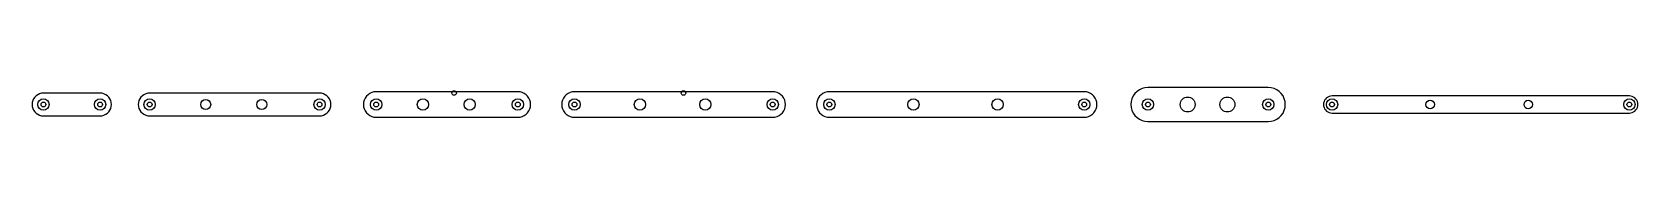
# Model space of a CAD drawing. Header units: metres. Extents: x -8 to 1126, y -12 to 12.
import ezdxf

# ---------------------------------------------------------------- set-up
doc = ezdxf.new("R2010")
doc.units = ezdxf.units.M

msp = doc.modelspace()

# ---------------------------------------------------------------- linework, layer by layer
at = {"layer": 'foot_85_BEARING_A'}
msp.add_circle((780, 0), 4, dxfattribs=at)
at = {"layer": 'foot_85_BEARING_B'}
msp.add_circle((865, 0), 4, dxfattribs=at)
at = {"layer": 'foot_85_LIGHTENING'}
for centre in [(808.05, 0), (836.1, 0)]:
    msp.add_circle(centre, 5.28, dxfattribs=at)
at = {"layer": 'foot_85_M3_A'}
msp.add_circle((780, 0), 1.7, dxfattribs=at)
at = {"layer": 'foot_85_M3_B'}
msp.add_circle((865, 0), 1.7, dxfattribs=at)
at = {"layer": 'foot_85_OUTLINE'}
for p, q in [((777.916, 11.818), (775.896, 11.276)), ((780, 12), (777.916, 11.818)), ((865, 12), (780, 12)), ((867.084, 11.818), (865, 12)), ((869.104, 11.276), (867.084, 11.818)), ((768.182, 2.084), (768, 0)), ((768, 0), (768.182, -2.084)), ((768.724, 4.104), (768.182, 2.084)), ((769.608, 6), (768.724, 4.104)), ((770.807, 7.713), (769.608, 6)), ((772.287, 9.193), (770.807, 7.713)), ((774, 10.392), (772.287, 9.193)), ((775.896, 11.276), (774, 10.392)), ((871, 10.392), (869.104, 11.276)), ((872.713, 9.193), (871, 10.392)), ((874.193, 7.713), (872.713, 9.193)), ((875.392, 6), (874.193, 7.713)), ((876.276, 4.104), (875.392, 6)), ((876.818, 2.084), (876.276, 4.104)), ((877, 0), (876.818, 2.084)), ((876.818, -2.084), (877, 0)), ((768.182, -2.084), (768.724, -4.104)), ((768.724, -4.104), (769.608, -6)), ((769.608, -6), (770.807, -7.713)), ((770.807, -7.713), (772.287, -9.193)), ((772.287, -9.193), (774, -10.392)), ((774, -10.392), (775.896, -11.276)), ((775.896, -11.276), (777.916, -11.818)), ((867.084, -11.818), (869.104, -11.276)), ((869.104, -11.276), (871, -10.392)), ((871, -10.392), (872.713, -9.193)), ((872.713, -9.193), (874.193, -7.713)), ((874.193, -7.713), (875.392, -6)), ((875.392, -6), (876.276, -4.104)), ((876.276, -4.104), (876.818, -2.084)), ((777.916, -11.818), (780, -12)), ((780, -12), (865, -12)), ((865, -12), (867.084, -11.818))]:
    msp.add_line(p, q, dxfattribs=at)
at = {"layer": 'L1_crank_40_BEARING_A'}
msp.add_circle((0, 0), 4, dxfattribs=at)
at = {"layer": 'L1_crank_40_BEARING_B'}
msp.add_circle((40, 0), 4, dxfattribs=at)
at = {"layer": 'L1_crank_40_M3_A'}
msp.add_circle((0, 0), 1.7, dxfattribs=at)
at = {"layer": 'L1_crank_40_M3_B'}
msp.add_circle((40, 0), 1.7, dxfattribs=at)
at = {"layer": 'L1_crank_40_OUTLINE'}
for p, q in [((-7.878, 1.389), (-8, 0)), ((-8, 0), (-7.878, -1.389)), ((-7.518, 2.736), (-7.878, 1.389)), ((-6.928, 4), (-7.518, 2.736)), ((-6.128, 5.142), (-6.928, 4)), ((-5.142, 6.128), (-6.128, 5.142)), ((-4, 6.928), (-5.142, 6.128)), ((-2.736, 7.518), (-4, 6.928)), ((-1.389, 7.878), (-2.736, 7.518)), ((0, 8), (-1.389, 7.878)), ((40, 8), (0, 8)), ((41.389, 7.878), (40, 8)), ((42.736, 7.518), (41.389, 7.878)), ((44, 6.928), (42.736, 7.518)), ((45.142, 6.128), (44, 6.928)), ((46.128, 5.142), (45.142, 6.128)), ((46.928, 4), (46.128, 5.142)), ((47.518, 2.736), (46.928, 4)), ((47.878, 1.389), (47.518, 2.736)), ((48, 0), (47.878, 1.389)), ((47.878, -1.389), (48, 0)), ((-7.878, -1.389), (-7.518, -2.736)), ((-7.518, -2.736), (-6.928, -4)), ((-6.928, -4), (-6.128, -5.142)), ((-6.128, -5.142), (-5.142, -6.128)), ((-5.142, -6.128), (-4, -6.928)), ((-4, -6.928), (-2.736, -7.518)), ((-2.736, -7.518), (-1.389, -7.878)), ((-1.389, -7.878), (0, -8)), ((0, -8), (40, -8)), ((40, -8), (41.389, -7.878)), ((41.389, -7.878), (42.736, -7.518)), ((42.736, -7.518), (44, -6.928)), ((44, -6.928), (45.142, -6.128)), ((45.142, -6.128), (46.128, -5.142)), ((46.128, -5.142), (46.928, -4)), ((46.928, -4), (47.518, -2.736)), ((47.518, -2.736), (47.878, -1.389))]:
    msp.add_line(p, q, dxfattribs=at)
at = {"layer": 'L2_coupler_120_BEARING_A'}
msp.add_circle((75, 0), 4, dxfattribs=at)
at = {"layer": 'L2_coupler_120_BEARING_B'}
msp.add_circle((195, 0), 4, dxfattribs=at)
at = {"layer": 'L2_coupler_120_LIGHTENING'}
for centre in [(114.6, 0), (154.2, 0)]:
    msp.add_circle(centre, 3.52, dxfattribs=at)
at = {"layer": 'L2_coupler_120_M3_A'}
msp.add_circle((75, 0), 1.7, dxfattribs=at)
at = {"layer": 'L2_coupler_120_M3_B'}
msp.add_circle((195, 0), 1.7, dxfattribs=at)
at = {"layer": 'L2_coupler_120_OUTLINE'}
for p, q in [((67.122, 1.389), (67, 0)), ((67, 0), (67.122, -1.389)), ((67.482, 2.736), (67.122, 1.389)), ((68.072, 4), (67.482, 2.736)), ((68.872, 5.142), (68.072, 4)), ((69.858, 6.128), (68.872, 5.142)), ((71, 6.928), (69.858, 6.128)), ((72.264, 7.518), (71, 6.928)), ((73.611, 7.878), (72.264, 7.518)), ((75, 8), (73.611, 7.878)), ((195, 8), (75, 8)), ((196.389, 7.878), (195, 8)), ((197.736, 7.518), (196.389, 7.878)), ((199, 6.928), (197.736, 7.518)), ((200.142, 6.128), (199, 6.928)), ((201.128, 5.142), (200.142, 6.128)), ((201.928, 4), (201.128, 5.142)), ((202.518, 2.736), (201.928, 4)), ((202.878, 1.389), (202.518, 2.736)), ((203, 0), (202.878, 1.389)), ((202.878, -1.389), (203, 0)), ((67.122, -1.389), (67.482, -2.736)), ((67.482, -2.736), (68.072, -4)), ((68.072, -4), (68.872, -5.142)), ((68.872, -5.142), (69.858, -6.128)), ((69.858, -6.128), (71, -6.928)), ((71, -6.928), (72.264, -7.518)), ((72.264, -7.518), (73.611, -7.878)), ((73.611, -7.878), (75, -8)), ((75, -8), (195, -8)), ((195, -8), (196.389, -7.878)), ((196.389, -7.878), (197.736, -7.518)), ((197.736, -7.518), (199, -6.928)), ((199, -6.928), (200.142, -6.128)), ((200.142, -6.128), (201.128, -5.142)), ((201.128, -5.142), (201.928, -4)), ((201.928, -4), (202.518, -2.736)), ((202.518, -2.736), (202.878, -1.389))]:
    msp.add_line(p, q, dxfattribs=at)
at = {"layer": 'L3_thigh_100_BEARING_A'}
msp.add_circle((235, 0), 4, dxfattribs=at)
at = {"layer": 'L3_thigh_100_BEARING_B'}
msp.add_circle((335, 0), 4, dxfattribs=at)
at = {"layer": 'L3_thigh_100_LIGHTENING'}
for centre in [(268, 0), (301, 0)]:
    msp.add_circle(centre, 3.96, dxfattribs=at)
at = {"layer": 'L3_thigh_100_M3_A'}
msp.add_circle((235, 0), 1.7, dxfattribs=at)
at = {"layer": 'L3_thigh_100_M3_B'}
msp.add_circle((335, 0), 1.7, dxfattribs=at)
at = {"layer": 'L3_thigh_100_OUTLINE'}
for p, q in [((226.137, 1.563), (226, 0)), ((226, 0), (226.137, -1.563)), ((226.543, 3.078), (226.137, 1.563)), ((227.206, 4.5), (226.543, 3.078)), ((228.106, 5.785), (227.206, 4.5)), ((229.215, 6.894), (228.106, 5.785)), ((230.5, 7.794), (229.215, 6.894)), ((231.922, 8.457), (230.5, 7.794)), ((233.437, 8.863), (231.922, 8.457)), ((235, 9), (233.437, 8.863)), ((335, 9), (235, 9)), ((336.563, 8.863), (335, 9)), ((338.078, 8.457), (336.563, 8.863)), ((339.5, 7.794), (338.078, 8.457)), ((340.785, 6.894), (339.5, 7.794)), ((341.894, 5.785), (340.785, 6.894)), ((342.794, 4.5), (341.894, 5.785)), ((343.457, 3.078), (342.794, 4.5)), ((343.863, 1.563), (343.457, 3.078)), ((344, 0), (343.863, 1.563)), ((343.863, -1.563), (344, 0)), ((226.137, -1.563), (226.543, -3.078)), ((226.543, -3.078), (227.206, -4.5)), ((227.206, -4.5), (228.106, -5.785)), ((228.106, -5.785), (229.215, -6.894)), ((229.215, -6.894), (230.5, -7.794)), ((230.5, -7.794), (231.922, -8.457)), ((231.922, -8.457), (233.437, -8.863)), ((233.437, -8.863), (235, -9)), ((235, -9), (335, -9)), ((335, -9), (336.563, -8.863)), ((336.563, -8.863), (338.078, -8.457)), ((338.078, -8.457), (339.5, -7.794)), ((339.5, -7.794), (340.785, -6.894)), ((340.785, -6.894), (341.894, -5.785)), ((341.894, -5.785), (342.794, -4.5)), ((342.794, -4.5), (343.457, -3.078)), ((343.457, -3.078), (343.863, -1.563))]:
    msp.add_line(p, q, dxfattribs=at)
at = {"layer": 'L3_thigh_100_TENDON_HOOK'}
msp.add_circle((290, 8.1), 1.6, dxfattribs=at)
at = {"layer": 'L4_shank_140_BEARING_A'}
msp.add_circle((375, 0), 4, dxfattribs=at)
at = {"layer": 'L4_shank_140_BEARING_B'}
msp.add_circle((515, 0), 4, dxfattribs=at)
at = {"layer": 'L4_shank_140_LIGHTENING'}
for centre in [(421.2, 0), (467.4, 0)]:
    msp.add_circle(centre, 3.96, dxfattribs=at)
at = {"layer": 'L4_shank_140_M3_A'}
msp.add_circle((375, 0), 1.7, dxfattribs=at)
at = {"layer": 'L4_shank_140_M3_B'}
msp.add_circle((515, 0), 1.7, dxfattribs=at)
at = {"layer": 'L4_shank_140_OUTLINE'}
for p, q in [((366.137, 1.563), (366, 0)), ((366, 0), (366.137, -1.563)), ((366.543, 3.078), (366.137, 1.563)), ((367.206, 4.5), (366.543, 3.078)), ((368.106, 5.785), (367.206, 4.5)), ((369.215, 6.894), (368.106, 5.785)), ((370.5, 7.794), (369.215, 6.894)), ((371.922, 8.457), (370.5, 7.794)), ((373.437, 8.863), (371.922, 8.457)), ((375, 9), (373.437, 8.863)), ((515, 9), (375, 9)), ((516.563, 8.863), (515, 9)), ((518.078, 8.457), (516.563, 8.863)), ((519.5, 7.794), (518.078, 8.457)), ((520.785, 6.894), (519.5, 7.794)), ((521.894, 5.785), (520.785, 6.894)), ((522.794, 4.5), (521.894, 5.785)), ((523.457, 3.078), (522.794, 4.5)), ((523.863, 1.563), (523.457, 3.078)), ((524, 0), (523.863, 1.563)), ((523.863, -1.563), (524, 0)), ((366.137, -1.563), (366.543, -3.078)), ((366.543, -3.078), (367.206, -4.5)), ((367.206, -4.5), (368.106, -5.785)), ((368.106, -5.785), (369.215, -6.894)), ((369.215, -6.894), (370.5, -7.794)), ((370.5, -7.794), (371.922, -8.457)), ((371.922, -8.457), (373.437, -8.863)), ((373.437, -8.863), (375, -9)), ((375, -9), (515, -9)), ((515, -9), (516.563, -8.863)), ((516.563, -8.863), (518.078, -8.457)), ((518.078, -8.457), (519.5, -7.794)), ((519.5, -7.794), (520.785, -6.894)), ((520.785, -6.894), (521.894, -5.785)), ((521.894, -5.785), (522.794, -4.5)), ((522.794, -4.5), (523.457, -3.078)), ((523.457, -3.078), (523.863, -1.563))]:
    msp.add_line(p, q, dxfattribs=at)
at = {"layer": 'L4_shank_140_TENDON_HOOK'}
msp.add_circle((452, 8.1), 1.6, dxfattribs=at)
at = {"layer": 'L5_rear_rocker_180_BEARING_A'}
msp.add_circle((555, 0), 4, dxfattribs=at)
at = {"layer": 'L5_rear_rocker_180_BEARING_B'}
msp.add_circle((735, 0), 4, dxfattribs=at)
at = {"layer": 'L5_rear_rocker_180_LIGHTENING'}
for centre in [(614.4, 0), (673.8, 0)]:
    msp.add_circle(centre, 3.96, dxfattribs=at)
at = {"layer": 'L5_rear_rocker_180_M3_A'}
msp.add_circle((555, 0), 1.7, dxfattribs=at)
at = {"layer": 'L5_rear_rocker_180_M3_B'}
msp.add_circle((735, 0), 1.7, dxfattribs=at)
at = {"layer": 'L5_rear_rocker_180_OUTLINE'}
for p, q in [((546.137, 1.563), (546, 0)), ((546, 0), (546.137, -1.563)), ((546.543, 3.078), (546.137, 1.563)), ((547.206, 4.5), (546.543, 3.078)), ((548.106, 5.785), (547.206, 4.5)), ((549.215, 6.894), (548.106, 5.785)), ((550.5, 7.794), (549.215, 6.894)), ((551.922, 8.457), (550.5, 7.794)), ((553.437, 8.863), (551.922, 8.457)), ((555, 9), (553.437, 8.863)), ((735, 9), (555, 9)), ((736.563, 8.863), (735, 9)), ((738.078, 8.457), (736.563, 8.863)), ((739.5, 7.794), (738.078, 8.457)), ((740.785, 6.894), (739.5, 7.794)), ((741.894, 5.785), (740.785, 6.894)), ((742.794, 4.5), (741.894, 5.785)), ((743.457, 3.078), (742.794, 4.5)), ((743.863, 1.563), (743.457, 3.078)), ((744, 0), (743.863, 1.563)), ((743.863, -1.563), (744, 0)), ((546.137, -1.563), (546.543, -3.078)), ((546.543, -3.078), (547.206, -4.5)), ((547.206, -4.5), (548.106, -5.785)), ((548.106, -5.785), (549.215, -6.894)), ((549.215, -6.894), (550.5, -7.794)), ((550.5, -7.794), (551.922, -8.457)), ((551.922, -8.457), (553.437, -8.863)), ((553.437, -8.863), (555, -9)), ((555, -9), (735, -9)), ((735, -9), (736.563, -8.863)), ((736.563, -8.863), (738.078, -8.457)), ((738.078, -8.457), (739.5, -7.794)), ((739.5, -7.794), (740.785, -6.894)), ((740.785, -6.894), (741.894, -5.785)), ((741.894, -5.785), (742.794, -4.5)), ((742.794, -4.5), (743.457, -3.078)), ((743.457, -3.078), (743.863, -1.563))]:
    msp.add_line(p, q, dxfattribs=at)
at = {"layer": 'tail_210_BEARING_A'}
msp.add_circle((910, 0), 4, dxfattribs=at)
at = {"layer": 'tail_210_BEARING_B'}
msp.add_circle((1120, 0), 4, dxfattribs=at)
at = {"layer": 'tail_210_LIGHTENING'}
for centre in [(979.3, 0), (1048.6, 0)]:
    msp.add_circle(centre, 3, dxfattribs=at)
at = {"layer": 'tail_210_M3_A'}
msp.add_circle((910, 0), 1.7, dxfattribs=at)
at = {"layer": 'tail_210_M3_B'}
msp.add_circle((1120, 0), 1.7, dxfattribs=at)
at = {"layer": 'tail_210_OUTLINE'}
for p, q in [((904.091, 1.042), (904, 0)), ((904, 0), (904.091, -1.042)), ((904.362, 2.052), (904.091, 1.042)), ((904.804, 3), (904.362, 2.052)), ((905.404, 3.857), (904.804, 3)), ((906.143, 4.596), (905.404, 3.857)), ((907, 5.196), (906.143, 4.596)), ((907.948, 5.638), (907, 5.196)), ((908.958, 5.909), (907.948, 5.638)), ((910, 6), (908.958, 5.909)), ((1120, 6), (910, 6)), ((1121.042, 5.909), (1120, 6)), ((1122.052, 5.638), (1121.042, 5.909)), ((1123, 5.196), (1122.052, 5.638)), ((1123.857, 4.596), (1123, 5.196)), ((1124.596, 3.857), (1123.857, 4.596)), ((1125.196, 3), (1124.596, 3.857)), ((1125.638, 2.052), (1125.196, 3)), ((1125.909, 1.042), (1125.638, 2.052)), ((1126, 0), (1125.909, 1.042)), ((1125.909, -1.042), (1126, 0)), ((904.091, -1.042), (904.362, -2.052)), ((904.362, -2.052), (904.804, -3)), ((904.804, -3), (905.404, -3.857)), ((905.404, -3.857), (906.143, -4.596)), ((906.143, -4.596), (907, -5.196)), ((907, -5.196), (907.948, -5.638)), ((907.948, -5.638), (908.958, -5.909)), ((908.958, -5.909), (910, -6)), ((910, -6), (1120, -6)), ((1120, -6), (1121.042, -5.909)), ((1121.042, -5.909), (1122.052, -5.638)), ((1122.052, -5.638), (1123, -5.196)), ((1123, -5.196), (1123.857, -4.596)), ((1123.857, -4.596), (1124.596, -3.857)), ((1124.596, -3.857), (1125.196, -3)), ((1125.196, -3), (1125.638, -2.052)), ((1125.638, -2.052), (1125.909, -1.042))]:
    msp.add_line(p, q, dxfattribs=at)

doc.saveas('drawing.dxf')
